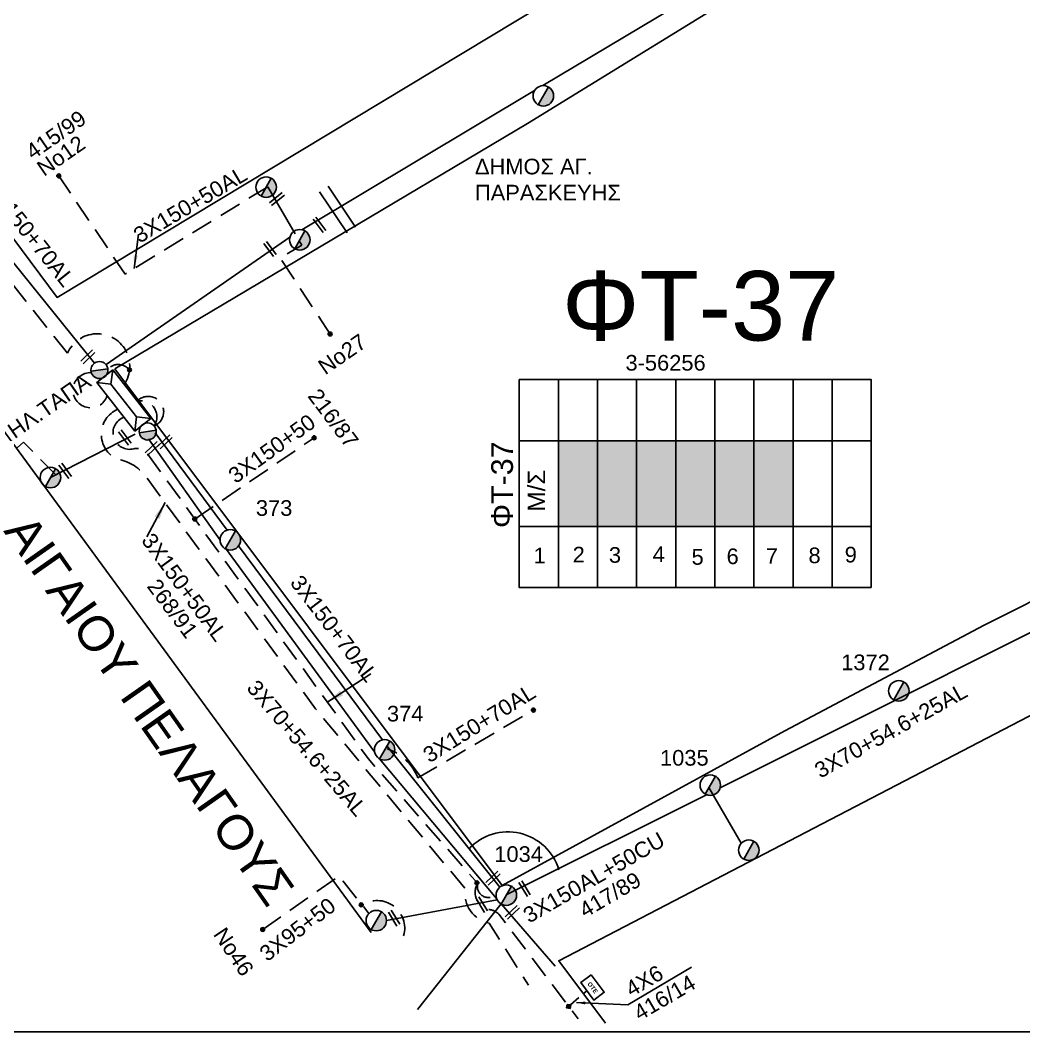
# Model space of a CAD drawing. Header units: millimetres. Extents: x 938 to 3112, y 793 to 1825.
# Drawn here: x 2561.8 to 2677.2, y 804.4 to 920.7 of the extents above; entities that cross this region are included whole.
import ezdxf
from ezdxf.enums import TextEntityAlignment as Align

# ---------------------------------------------------------------- set-up
doc = ezdxf.new("R2010")
doc.units = ezdxf.units.MM
doc.linetypes.add('DASHED', pattern=[19.05, 12.7, -6.35])
for name, color, linetype in [('Pillar OTE', 7, 'Continuous'), ('Ασφαλειοκιβώτια Χ.Τ 9 αναχωρήσεων', 7, 'Continuous'), ('Γέφυρες Εναερίου Δικτύου', 7, 'Continuous'), ('Επιγραφές - Σχήματα', 7, 'Continuous'), ('Καλώδια ΧΤ   3x150+50AL', 7, 'DASHED'), ('Καλώδια ΧΤ   3x150+50CU', 7, 'DASHED'), ('Καλώδια ΧΤ   3x150+70AL', 7, 'DASHED'), ('Καλώδια ΧΤ   3x150AL+50CU', 7, 'DASHED'), ('Καλώδια ΧΤ   3x95+50CU', 7, 'DASHED'), ('Μηχανική τομή', 7, 'Continuous'), ('Στύλος ΦΜ', 7, 'Continuous'), ('Στύλος ΦΜ @ 1', 7, 'Continuous'), ('Συνδέσεις', 7, 'Continuous'), ('Συνεστραμμένα ΧΤ   3x70+54.6+25AL', 7, 'SYN_LINE'), ('Τομή', 7, 'Continuous'), ('Υποσταθμός εναέριος 2 στύλων', 7, 'Continuous'), ('Υποσταθμός πόλεως', 7, 'Continuous'), ('Υπόβαθρο ΔΕΗ', 7, 'Continuous'), ('Υπόγεια καλώδια Παροχών ΧΤ   4x6', 7, 'DASHED')]:
    doc.layers.add(name, color=color, linetype=linetype)
doc.styles.get("Standard").update_dxf_attribs({"font": 'arial.ttf'})
doc.linetypes.add('SYN_LINE', pattern='A,0.5,-0.0001,["/\\/\\/\\/",Standard,S=0.1,R=0,X=0,Y=-0.05],-0.25', length=0.7501)
doc.dimstyles.new('ISO-25', dxfattribs={"dimtxt": 2.5, "dimasz": 2.5, "dimexe": 1.25, "dimexo": 0.625, "dimtad": 1, "dimtxsty": 'Standard', "dimcen": 2.5, "dimaunit": 2, "dimazin": 0, "dimtfac": 1, "dimtmove": 0, "dimatfit": 3, "dimfxl": 1, "dimarcsym": 0})

# ---------------------------------------------------------------- blocks, each defined once
blk = doc.blocks.new('ΑΣΦΑΛΕΙΟΚΙΒΩΤΙΟ ΥΠΟΣΤΑΘΜΟΥ 9 ΑΝΑΧΩΡΗΣΕΩΝ')
at = {"layer": 'Ασφαλειοκιβώτια Χ.Τ 9 αναχωρήσεων', "ltscale": 40}
for p, q in [((-23.8, 40.36), (24.02, 40.36)), ((-9.72, 40.36), (-9.72, -40.64)), ((9.94, 40.36), (9.94, -40.64)), ((-23.8, 31.36), (24.02, 31.36)), ((-23.8, 22.36), (24.02, 22.36)), ((-23.8, 13.36), (24.02, 13.36)), ((-23.8, 4.36), (24.02, 4.36)), ((-23.8, -4.64), (24.02, -4.64)), ((-23.8, -13.64), (24.02, -13.64)), ((-23.8, -22.64), (24.02, -22.64)), ((-23.8, -31.64), (24.02, -31.64))]:
    blk.add_line(p, q, dxfattribs=at)
at = {"layer": 'Ασφαλειοκιβώτια Χ.Τ 9 αναχωρήσεων'}
blk.add_lwpolyline([(-23.8, -40.64), (24.02, -40.64), (24.02, 40.36), (-23.8, 40.36)], close=True, dxfattribs=at)
for s, p in [('1', (-18.22, 37.06)), ('2', (-18.02, 28.07)), ('3', (-18.09, 19.73)), ('4', (-17.94, 9.66)), ('5', (-18.55, 0.71)), ('6', (-18.4, -7.35)), ('7', (-18.34, -16.37)), ('8', (-18.19, -26.2)), ('9', (-18.02, -34.53))]:
    blk.add_text(s, height=3.6, rotation=270, dxfattribs=at).set_placement(p)
at = {"layer": 'Ασφαλειοκιβώτια Χ.Τ 9 αναχωρήσεων', "ltscale": 40}
for tag, height, p in [('ΟΝΟΜΑ', 5, (-0.16, 44.31)), ('ΚΕΙΜΕΝΟ 1', 2, (17.06, 35.59)), ('ΚΕΙΜΕΝΟ 2', 2, (17.06, 26.88)), ('ΚΕΙΜΕΝΟ 3', 2, (17.06, 17.69)), ('ΚΕΙΜΕΝΟ 4', 2, (17.06, 8.71)), ('ΚΕΙΜΕΝΟ 5', 2, (17.06, -0.13)), ('ΚΕΙΜΕΝΟ 6', 2, (17.06, -9.05)), ('ΚΕΙΜΕΝΟ 7', 2, (17.06, -18.13)), ('ΚΕΙΜΕΝΟ 8', 2, (17.06, -26.85)), ('ΚΕΙΜΕΝΟ 9', 2, (17.06, -35.99)), ('ΣΧ', 2, (-0.1, -42.64))]:
    blk.add_attdef(tag, text='', height=height, dxfattribs=at).set_placement(p, align=Align.MIDDLE_CENTER)
blk = doc.blocks.new('ΥΠΟΣΤΑΘΜΟΣ ΕΝΑΕΡΙΟΣ ΕΠΙ 2 ΣΤΥΛΩΝ')
at = {"layer": 'Υποσταθμός εναέριος 2 στύλων', "linetype": 'Continuous'}
for points in [[(-11.97, -2.11, 0.574793), (-8.45, -0.07, 0.268822), (-9.64, 1.98)], [(9.68, -2.15, 0.574793), (13.19, -0.1, 0.268822), (12.01, 1.95)]]:
    blk.add_hatch(color=256, dxfattribs=at).paths.add_polyline_path(points)
for p, q in [((-11.97, -2.11), (-9.64, 1.98)), ((9.68, -2.15), (12.01, 1.95))]:
    blk.add_line(p, q, dxfattribs=at)
for centre in [(-10.81, -0.07), (10.84, -0.1)]:
    blk.add_circle(centre, 2.36, dxfattribs=at)
at = {"layer": 'Υποσταθμός πόλεως', "linetype": 'Continuous', "ltscale": 40}
blk.add_lwpolyline([(-8.57, 2.82), (8.57, 2.82), (8.57, -2.82), (-8.57, -2.82)], close=True, dxfattribs=at)
for points in [[(-5.75, 0), (-8.57, 2.82)], [(5.75, 0), (8.57, 2.82)], [(-8.57, -2.82), (-5.75, 0)], [(-5.75, 0), (5.75, 0)], [(8.57, -2.82), (5.75, 0)]]:
    blk.add_lwpolyline(points, dxfattribs=at)
at = {"layer": 'Υποσταθμός εναέριος 2 στύλων', "ltscale": 40, "flags": 1}
for tag, p in [('ΜΕΤΑΣΧΗΜΑΤΙΣΜΟΣ', (14.09, 2.51)), ('ΙΣΧΥΣ', (14.07, -0.28)), ('ΑΡΙΘΜΟΣ', (14.19, -3))]:
    blk.add_attdef(tag, p, '', height=1.8, dxfattribs=at)
blk = doc.blocks.new('ΥΠΑΡΧΩΝ ΤΣΙΜΕΝΤΕΝΙΟΣ ΣΤΥΛΟΣ')
at = {"layer": 'Στύλος ΦΜ'}
blk.add_hatch(color=256, dxfattribs=at).paths.add_polyline_path([(-1.29, -2.28, 0.574793), (2.62, 0, 0.268822), (1.3, 2.27)])
blk.add_line((-1.29, -2.28), (1.3, 2.27), dxfattribs=at)
blk.add_circle((0, 0), 2.62, dxfattribs=at)
at = {"layer": 'Στύλος ΦΜ', "flags": 4}
for tag, p in [('ΑΡΙΘΜΟΣ', (-4.68, 8.05)), ('ΤΥΠΟΣ', (-4.91, 3.03))]:
    blk.add_attdef(tag, p, '', height=4, dxfattribs=at)
blk = doc.blocks.new('ΤΟΜΗ')
at = {"layer": 'Τομή', "ltscale": 40}
for p, q in [((-5.68, 0), (5.68, 0)), ((5.68, -2.33), (-5.68, -2.33))]:
    blk.add_line(p, q, dxfattribs=at)
blk = doc.blocks.new('ΜΗΧΑΝΙΚΗ ΤΟΜΗ')
at = {"layer": 'Μηχανική τομή', "ltscale": 40}
for p, q in [((-1.89, 0.78), (1.89, 0.78)), ((1.89, 0), (-1.89, 0))]:
    blk.add_line(p, q, dxfattribs=at)
blk = doc.blocks.new('_ΣΥΝΔΕΣΗ')
at = {"layer": 'Συνδέσεις', "linetype": 'SYN_LINE', "ltscale": 40}
blk.add_hatch(color=256, dxfattribs=at).paths.add_polyline_path([(0.5, -0.01, 1), (-0.5, -0.01, 1)])
at = {"layer": 'Συνδέσεις'}
blk.add_circle((0, -0.01), 0.5, dxfattribs=at)
blk = doc.blocks.new('TSONTA XT1')
at = {"ltscale": 40}
h = blk.add_hatch(color=256, dxfattribs=at)
h.dxf.hatch_style = 1
h.paths.add_polyline_path([(595.96, 2487.66), (597.07, 2488.77), (595.96, 2489.87), (594.85, 2488.77)])
blk.add_lwpolyline([(594.85, 2488.77), (595.96, 2489.87), (597.07, 2488.77), (595.96, 2487.66)], close=True, dxfattribs=at)
blk = doc.blocks.new('PILLAR ΟΤΕ')
at = {"layer": 'Pillar OTE', "ltscale": 40}
blk.add_lwpolyline([(-3.31, 2.02), (3.39, 2.02), (3.39, -1.99), (-3.31, -1.99)], close=True, dxfattribs=at)
at = {"layer": 'Pillar OTE', "insert": (-1.81, 0.71), "char_height": 1.3575, "width": 109.961, "attachment_point": 1}
blk.add_mtext('{\\fArial|b1|i0|c161|p34;OTE}', dxfattribs=at)

msp = doc.modelspace()

# ---------------------------------------------------------------- hatches: boundary and pattern name
at = {"layer": 'Ασφαλειοκιβώτια Χ.Τ 9 αναχωρήσεων'}
for color, points in [(85, [(2623.67, 862.52), (2628.17, 862.52), (2628.17, 872.34), (2623.67, 872.34)]), (30, [(2628.17, 872.34), (2628.17, 862.52), (2632.67, 862.52), (2632.67, 872.34)]), (6, [(2632.67, 872.34), (2632.67, 862.52), (2637.17, 862.52), (2637.17, 872.34)]), (151, [(2637.17, 872.34), (2637.17, 862.52), (2641.67, 862.52), (2641.67, 872.34)]), (27, [(2641.67, 872.34), (2641.67, 862.52), (2646.17, 862.52), (2646.17, 872.34)]), (62, [(2646.17, 872.34), (2646.17, 862.52), (2650.67, 862.52), (2650.67, 872.34)])]:
    msp.add_hatch(color=color, dxfattribs=at).paths.add_polyline_path(points)

# ---------------------------------------------------------------- linework, layer by layer
at = {"layer": 'Γέφυρες Εναερίου Δικτύου', "color": 27, "linetype": 'SYN_LINE', "ltscale": 8, "flags": 128}
msp.add_lwpolyline([(2593.38, 896.17), (2590.25, 901.57)], dxfattribs=at)
at = {"layer": 'Γέφυρες Εναερίου Δικτύου', "color": 27, "linetype": 'DASHED', "ltscale": 0.2, "flags": 128}
msp.add_lwpolyline([(2593.87, 895.36), (2594.16, 894.87), (2591.69, 893.37), (2597.42, 884.64)], dxfattribs=at)
for points in [[(2573.7, 875.08, 0.95525), (2574.84, 871.44, -0.293591), (2576.36, 870.95), (2601.83, 835.77), (2614.4, 821.45)], [(2614.4, 821.45, 0.535458), (2615.79, 818.45, -0.155464), (2616.82, 817.93), (2625.95, 805.87)]]:
    msp.add_lwpolyline(points, format="xyb", dxfattribs=at)
at = {"layer": 'Γέφυρες Εναερίου Δικτύου', "color": 6, "linetype": 'DASHED', "ltscale": 0.2, "flags": 128}
msp.add_lwpolyline([(2565.9, 868.4), (2562.13, 872.22), (2549.91, 861.17)], dxfattribs=at)
at = {"layer": 'Γέφυρες Εναερίου Δικτύου', "color": 27, "linetype": 'DASHED', "ltscale": 0.2}
msp.add_arc((2615.67, 821.13), 1.31, 166.024, 309.8165, dxfattribs=at)
at = {"layer": 'Επιγραφές - Σχήματα'}
msp.add_lwpolyline([(974.02, 1807.96), (2963.81, 1807.96), (2963.81, 804.4), (974.02, 804.4)], close=True, dxfattribs=at)
msp.add_lwpolyline([(2631.68, 807.49), (2638.99, 811.84)], dxfattribs=at)
at = {"layer": 'Επιγραφές - Σχήματα', "color": 85, "linetype": 'DASHED', "ltscale": 0.2}
msp.add_arc((2569.86, 878.18), 2.02, 87.1849, 341.2876, dxfattribs=at)
at = {"layer": 'Επιγραφές - Σχήματα', "color": 62, "linetype": 'DASHED', "ltscale": 0.2}
msp.add_arc((2576.5, 875.7), 1.77, 292.5324, 136.1534, dxfattribs=at)
at = {"layer": 'Επιγραφές - Σχήματα', "color": 6, "linetype": 'DASHED', "ltscale": 0.2}
msp.add_arc((2575.62, 875.1), 1.87, 326.5138, 102.1721, dxfattribs=at)
at = {"layer": 'Επιγραφές - Σχήματα', "linetype": 'Continuous', "ltscale": 0.2}
msp.add_arc((2617.88, 821.26), 6.12, 16.7888, 136.9126, dxfattribs=at)
at = {"layer": 'Καλώδια ΧΤ   3x150+50AL', "color": 30, "linetype": 'DASHED', "ltscale": 0.2, "flags": 128}
msp.add_lwpolyline([(2590.25, 901.57), (2573.83, 891.54), (2566.19, 902.83)], dxfattribs=at)
at = {"layer": 'Καλώδια ΧΤ   3x150+50AL', "color": 151, "linetype": 'DASHED', "ltscale": 0.2, "flags": 128}
msp.add_lwpolyline([(2572.98, 876, 0.643841), (2572.92, 870.24, -0.205183), (2576.36, 868.06), (2595.75, 841.54), (2612.98, 820.82, 0.403889), (2615.73, 816.9), (2620.24, 809.74)], format="xyb", dxfattribs=at)
at = {"layer": 'Καλώδια ΧΤ   3x150+50CU', "color": 27, "linetype": 'DASHED', "ltscale": 0.2, "flags": 128}
msp.add_lwpolyline([(2581.85, 863.36), (2595.58, 872.7)], dxfattribs=at)
at = {"layer": 'Καλώδια ΧΤ   3x150+70AL', "color": 30, "linetype": 'DASHED', "ltscale": 0.2, "flags": 128}
for points in [[(2567.21, 882.42), (2552.51, 900.8, -0.149535), (2549.99, 905.18), (2538.46, 889.23, -0.381492), (2536.07, 887.82), (2533.71, 884.49, 0.647859), (2530.52, 881.66, -0.190224), (2530.38, 879.7), (2524.1, 870.91), (2517.2, 860.79)], [(2573.72, 878.84, 1.099328), (2567.21, 882.42)]]:
    msp.add_lwpolyline(points, format="xyb", dxfattribs=at)
at = {"layer": 'Καλώδια ΧΤ   3x150+70AL', "color": 6, "linetype": 'DASHED', "ltscale": 0.2, "flags": 128}
msp.add_lwpolyline([(2607.51, 833.6), (2620.81, 841.38)], dxfattribs=at)
at = {"layer": 'Καλώδια ΧΤ   3x150+70AL', "color": 30, "linetype": 'DASHED', "ltscale": 0.2}
msp.add_arc((2573.04, 879.44), 1.69, 35.3172, 134.6818, dxfattribs=at)
at = {"layer": 'Καλώδια ΧΤ   3x150+70AL', "color": 6, "linetype": 'DASHED', "ltscale": 0.2}
msp.add_arc((2602.14, 831.48), 5.77, 21.5449, 71.3281, dxfattribs=at)
at = {"layer": 'Καλώδια ΧΤ   3x95+50CU', "color": 27, "linetype": 'DASHED', "ltscale": 0.2, "flags": 128}
msp.add_lwpolyline([(2589.66, 816.15), (2598.46, 822.31), (2601.88, 817.99)], dxfattribs=at)
at = {"layer": 'Καλώδια ΧΤ   3x95+50CU', "color": 27, "linetype": 'DASHED', "ltscale": 0.2}
msp.add_arc((2602.82, 816.31), 3.18, 344.1632, 122.8628, dxfattribs=at)
at = {"layer": 'Συνεστραμμένα ΧΤ   3x70+54.6+25AL', "color": 27, "linetype": 'SYN_LINE', "ltscale": 20, "flags": 128}
for points in [[(2621.9, 913.21), (2655.67, 933.39)], [(2594.16, 896.63), (2620.94, 912.64)]]:
    msp.add_lwpolyline(points, dxfattribs=at)
at = {"layer": 'Συνεστραμμένα ΧΤ   3x70+54.6+25AL', "color": 85, "linetype": 'SYN_LINE', "ltscale": 20, "flags": 128}
msp.add_lwpolyline([(2552.68, 903.11), (2570.3, 881.28)], dxfattribs=at)
at = {"layer": 'Συνεστραμμένα ΧΤ   3x70+54.6+25AL', "color": 30, "linetype": 'SYN_LINE', "ltscale": 20, "flags": 128}
msp.add_lwpolyline([(2571.64, 881.12), (2592.79, 895.76)], dxfattribs=at)
at = {"layer": 'Συνεστραμμένα ΧΤ   3x70+54.6+25AL', "color": 62, "linetype": 'SYN_LINE', "ltscale": 20, "flags": 128}
msp.add_lwpolyline([(2574.72, 877.56, -0.014846), (2574.9, 877.64, -0.014846)], format="xyb", dxfattribs=at)
at = {"layer": 'Συνεστραμμένα ΧΤ   3x70+54.6+25AL', "color": 6, "linetype": 'SYN_LINE', "ltscale": 10, "flags": 128}
for points in [[(2574.98, 873.14), (2565.24, 868.13)], [(2617.11, 819.09), (2617.11, 819.09), (2623.33, 811.95)]]:
    msp.add_lwpolyline(points, dxfattribs=at)
at = {"layer": 'Συνεστραμμένα ΧΤ   3x70+54.6+25AL', "color": 6, "linetype": 'SYN_LINE', "ltscale": 15, "flags": 128}
msp.add_lwpolyline([(2576.53, 872.6), (2584.76, 860.94)], dxfattribs=at)
at = {"layer": 'Συνεστραμμένα ΧΤ   3x70+54.6+25AL', "color": 62, "linetype": 'SYN_LINE', "ltscale": 15, "flags": 128}
msp.add_lwpolyline([(2577.28, 873.27), (2585.56, 862.09)], dxfattribs=at)
at = {"layer": 'Συνεστραμμένα ΧΤ   3x70+54.6+25AL', "color": 62, "linetype": 'SYN_LINE', "ltscale": 20, "flags": 128}
for points in [[(2642.3, 832.45), (2694.64, 858.63), (2718.86, 872.02)], [(2586.89, 860.29), (2603.44, 837.96)], [(2603.95, 837.26), (2616.95, 821.03)], [(2617.67, 820.13), (2640.73, 831.66)]]:
    msp.add_lwpolyline(points, dxfattribs=at)
at = {"layer": 'Συνεστραμμένα ΧΤ   3x70+54.6+25AL', "color": 6, "linetype": 'SYN_LINE', "ltscale": 20, "flags": 128}
for points in [[(2585.4, 860.03), (2602.54, 836.57)], [(2603.11, 835.78), (2616.58, 819.72)], [(2617.11, 819.09), (2607.46, 806.97)]]:
    msp.add_lwpolyline(points, dxfattribs=at)
at = {"layer": 'Συνεστραμμένα ΧΤ   3x70+54.6+25AL', "color": 62, "linetype": 'SYN_LINE', "ltscale": 8, "flags": 128}
msp.add_lwpolyline([(2641.01, 832.48), (2644.71, 826.07)], dxfattribs=at)
at = {"layer": 'Συνεστραμμένα ΧΤ   3x70+54.6+25AL', "color": 27, "linetype": 'SYN_LINE', "ltscale": 15, "flags": 128}
msp.add_lwpolyline([(2603.91, 817.18), (2616.64, 819.58)], dxfattribs=at)
at = {"layer": 'Υπόβαθρο ΔΕΗ', "flags": 128}
for points in [[(2526.18, 942.44), (2604.71, 995.07), (2681.26, 1044.35), (2748.99, 1089.11), (2795.34, 1025.37), (2698.46, 968.45), (2640.67, 933.84), (2566.01, 888.85), (2526.18, 942.44)], [(2526.18, 942.44), (2604.71, 995.07), (2681.26, 1044.35), (2748.99, 1089.11), (2795.34, 1025.37), (2698.46, 968.45), (2640.67, 933.84), (2566.01, 888.85), (2526.18, 942.44)], [(2572.65, 880.64), (2617.23, 821.23), (2649.75, 838.99), (2672.66, 851.15), (2702.49, 866.12), (2726.86, 879.15), (2760.13, 895.37), (2783.47, 907.9), (2829.67, 931.71), (2862.16, 947.38), (2843.44, 969.44), (2801.76, 1017.79), (2737.4, 979.78), (2678.52, 944.76), (2620.14, 908.85), (2572.65, 880.64)], [(2572.65, 880.64), (2617.23, 821.23), (2649.75, 838.99), (2672.66, 851.15), (2702.49, 866.12), (2726.86, 879.15), (2760.13, 895.37), (2783.47, 907.9), (2829.67, 931.71), (2862.16, 947.38), (2843.44, 969.44), (2801.76, 1017.79), (2737.4, 979.78), (2678.52, 944.76), (2620.14, 908.85), (2572.65, 880.64)], [(2494.97, 812.03), (2547, 885.49), (2551.32, 885.14), (2602.14, 815.83)], [(2494.97, 812.03), (2547, 885.49), (2551.32, 885.14), (2602.14, 815.83)], [(2629.1, 805.4), (2623.72, 812.57), (2712.78, 858.87), (2723.75, 838.93)]]:
    msp.add_lwpolyline(points, dxfattribs=at)
at = {"layer": 'Υπόγεια καλώδια Παροχών ΧΤ   4x6', "color": 27, "linetype": 'DASHED', "ltscale": 0.1}
msp.add_lwpolyline([(2625.09, 807.49), (2626.94, 809.1)], dxfattribs=at)

# ---------------------------------------------------------------- block references
at = {"layer": 'Pillar OTE', "xscale": 0.3750000000000001, "yscale": 0.3750000000000001, "zscale": 0.3750000000000001, "rotation": 306.8793070113077}
msp.add_blockref('PILLAR ΟΤΕ', (2627.59, 809.5), dxfattribs=at)
at = {"layer": 'Ασφαλειοκιβώτια Χ.Τ 9 αναχωρήσεων', "xscale": 0.5, "yscale": 0.5, "zscale": 0.5, "rotation": 90}
msp.add_blockref('ΑΣΦΑΛΕΙΟΚΙΒΩΤΙΟ ΥΠΟΣΤΑΘΜΟΥ 9 ΑΝΑΧΩΡΗΣΕΩΝ', (2639.36, 867.38), dxfattribs=at).add_auto_attribs({'ΟΝΟΜΑ': 'ΦΤ-37'})
at = {"layer": 'Μηχανική τομή'}
for p, xscale, yscale, zscale, rotation in [((2591.18, 900.33), 0.4999999999998541, 0.4999999999998541, 0.4999999999998541, 218.7716494578096), ((2596.36, 897.31), 0.4999999999998506, 0.4999999999998506, 0.4999999999998506, 126.7955691424264), ((2590.66, 894.54), 0.4999999999998506, 0.4999999999998506, 0.4999999999998506, 126.7955691424264), ((2569.41, 882.16), 0.4999999999998657, 0.4999999999998657, 0.4999999999998657, 223.5524876628483), ((2573.95, 872.85), 0.4999999999998506, 0.4999999999998506, 0.4999999999998506, 126.7955691424264), ((2578.3, 872.38), 0.4999999999998657, 0.4999999999998657, 0.4999999999998657, 223.5524876628483), ((2576.84, 871.61), 0.4999999999998657, 0.4999999999998657, 0.4999999999998657, 223.5524876628483), ((2567.1, 869.02), 0.4999999999998506, 0.4999999999998506, 0.4999999999998506, 126.7955691424264), ((2616.03, 822.2), 0.4999999999998657, 0.4999999999998657, 0.4999999999998657, 223.5524876628483), ((2619.63, 820.76), 0.4999999999999378, 0.4999999999999378, 0.4999999999999378, 301.2821445950023), ((2614.7, 818.91), 0.4999999999999378, 0.4999999999999378, 0.4999999999999378, 301.2821445950023), ((2604.62, 817.36), 0.4999999999999378, 0.4999999999999378, 0.4999999999999378, 301.2821445950023), ((2618.24, 818.28), 0.4999999999998657, 0.4999999999998657, 0.4999999999998657, 223.5524876628483)]:
    msp.add_blockref('ΜΗΧΑΝΙΚΗ ΤΟΜΗ', p, dxfattribs=dict(at, xscale=xscale, yscale=yscale, zscale=zscale, rotation=rotation))
at = {"layer": 'Στύλος ΦΜ @ 1', "ltscale": 40, "xscale": 0.4499999999998181, "yscale": 0.4499999999998181, "zscale": 0.4499999999998181}
for p in [(2621.95, 912.03), (2621.95, 912.03), (2590.06, 901.53), (2590.06, 901.53), (2593.93, 895.48), (2593.93, 895.48), (2565.24, 868.13), (2565.24, 868.13), (2645.59, 825.28), (2645.59, 825.28), (2602.73, 817.18), (2602.73, 817.18)]:
    msp.add_blockref('ΥΠΑΡΧΩΝ ΤΣΙΜΕΝΤΕΝΙΟΣ ΣΤΥΛΟΣ', p, dxfattribs=at)
at = {"layer": 'Στύλος ΦΜ @ 1', "ltscale": 40}
ref = msp.add_blockref('ΥΠΑΡΧΩΝ ΤΣΙΜΕΝΤΕΝΙΟΣ ΣΤΥΛΟΣ', (2585.94, 860.97), dxfattribs=dict(at, xscale=0.4499999999998181, yscale=0.4499999999998181, zscale=0.4499999999998181))
ref.add_attrib('ΤΥΠΟΣ', '373', (2588.88, 863.73), dxfattribs={"layer": 'Στύλος ΦΜ', "height": 1.8, "flags": 4})
ref = msp.add_blockref('ΥΠΑΡΧΩΝ ΤΣΙΜΕΝΤΕΝΙΟΣ ΣΤΥΛΟΣ', (2585.94, 860.97), dxfattribs=dict(at, xscale=0.4499999999998181, yscale=0.4499999999998181, zscale=0.4499999999998181))
ref.add_attrib('ΤΥΠΟΣ', '373', (2588.88, 863.73), dxfattribs={"layer": 'Στύλος ΦΜ', "height": 1.8, "flags": 4})
ref = msp.add_blockref('ΥΠΑΡΧΩΝ ΤΣΙΜΕΝΤΕΝΙΟΣ ΣΤΥΛΟΣ', (2662.85, 843.6), dxfattribs=dict(at, xscale=0.4499999999998181, yscale=0.4499999999998181, zscale=0.4499999999998181))
ref.add_attrib('ΤΥΠΟΣ', '1372', (2656.22, 845.98), dxfattribs={"layer": 'Στύλος ΦΜ', "height": 1.8, "flags": 4})
ref = msp.add_blockref('ΥΠΑΡΧΩΝ ΤΣΙΜΕΝΤΕΝΙΟΣ ΣΤΥΛΟΣ', (2603.69, 836.81), dxfattribs=dict(at, xscale=0.4499999999998181, yscale=0.4499999999998181, zscale=0.4499999999998181))
ref.add_attrib('ΤΥΠΟΣ', '374', (2603.96, 840.08), dxfattribs={"layer": 'Στύλος ΦΜ', "height": 1.8, "flags": 4})
ref = msp.add_blockref('ΥΠΑΡΧΩΝ ΤΣΙΜΕΝΤΕΝΙΟΣ ΣΤΥΛΟΣ', (2641.16, 832.76), dxfattribs=dict(at, xscale=0.4499999999998181, yscale=0.4499999999998181, zscale=0.4499999999998181))
ref.add_attrib('ΤΥΠΟΣ', '1035', (2635.38, 835), dxfattribs={"layer": 'Στύλος ΦΜ', "height": 1.8, "flags": 4})
ref = msp.add_blockref('ΥΠΑΡΧΩΝ ΤΣΙΜΕΝΤΕΝΙΟΣ ΣΤΥΛΟΣ', (2617.69, 820.11), dxfattribs=dict(at, xscale=0.4499999999998181, yscale=0.4499999999998181, zscale=0.4499999999998181))
ref.add_attrib('ΤΥΠΟΣ', '1034', (2616.31, 823.93), dxfattribs={"layer": 'Στύλος ΦΜ', "height": 1.8, "flags": 4})
at = {"layer": 'Συνδέσεις', "xscale": 0.4500000000000455, "yscale": 0.4500000000000455, "zscale": 0.4500000000000455}
for p in [(2566.2, 902.83), (2597.42, 884.65), (2574.34, 880.53), (2595.58, 872.71), (2581.85, 863.37), (2620.81, 841.39), (2614.31, 821.53), (2601, 819), (2589.66, 816.16)]:
    msp.add_blockref('_ΣΥΝΔΕΣΗ', p, dxfattribs=at)
at = {"layer": 'Συνδέσεις', "xscale": 0.2655784304391924, "yscale": 0.2655784304391924, "zscale": 0.2655784304391924, "rotation": 307.1526672469525}
msp.add_blockref('TSONTA XT1', (2002.47, 534.28), dxfattribs=at)
at = {"layer": 'Τομή', "xscale": 0.4999999999999841, "yscale": 0.4999999999999841, "zscale": 0.4999999999999841, "rotation": 303.7125623789825}
msp.add_blockref('ΤΟΜΗ', (2598.76, 899.28), dxfattribs=at)
msp.add_blockref('ΤΟΜΗ', (2598.76, 899.28), dxfattribs=at)
at = {"layer": 'Υποσταθμός εναέριος 2 στύλων', "lineweight": 30, "xscale": 0.4148336846734477, "yscale": 0.4148336846734477, "zscale": 0.4148336846734477, "rotation": 308.1941764323431}
msp.add_blockref('ΥΠΟΣΤΑΘΜΟΣ ΕΝΑΕΡΙΟΣ ΕΠΙ 2 ΣΤΥΛΩΝ', (2573.68, 876.99), dxfattribs=at)

# ---------------------------------------------------------------- texts
at = {"layer": 'Επιγραφές - Σχήματα', "linetype": 'DASHED', "ltscale": 0.2, "attachment_point": 1}
for s, insert, char_height, width, rotation in [('415/99', (2562.19, 906.1), 1.8, 10.8079, 34.7367), ('Νο12', (2563.47, 904.18), 1.8, 10.8079, 34.7367), ('Νο27', (2595.83, 881.35), 1.8, 10.8079, 34.7367), ('ΗΛ.ΤΑΠΑ', (2560.1, 874.01), 1.8, 10.8079, 34.7367), ('216/87', (2596.2, 878.57), 1.8, 10.8079, 306.933), ('Μ/Σ', (2620.16, 864.22), 2, 3.7489, 90), ('ΑΙΓΑΙΟΥ ΠΕΛΑΓΟΥΣ', (2563.05, 864.28), 4, 80.8161, 305.0325), ('268/91', (2577.7, 856.69), 1.8, 10.8079, 306.933), ('417/89', (2625.85, 818.98), 1.8, 10.8079, 30.4072), ('Νο46', (2585.4, 816.6), 1.8, 10.8079, 303.8111), ('4Χ6', (2631.18, 809.9), 1.8, 10.8079, 30.4072), ('416/14', (2632.12, 807.16), 1.8, 10.8079, 30.4072)]:
    msp.add_mtext(s, dxfattribs=dict(at, insert=insert, char_height=char_height, width=width, rotation=rotation))
at = {"layer": 'Επιγραφές - Σχήματα', "color": 1, "linetype": 'Continuous', "ltscale": 0.2, "insert": (2614.08, 904.8), "char_height": 1.8, "width": 19.1892, "attachment_point": 1}
msp.add_mtext('ΔΗΜΟΣ ΑΓ. ΠΑΡΑΣΚΕΥΗΣ', dxfattribs=at)
at = {"layer": 'Επιγραφές - Σχήματα', "linetype": 'DASHED', "ltscale": 0.2, "insert": (2624.09, 891.89), "char_height": 8, "width": 24.9768, "attachment_point": 1}
msp.add_mtext('ΦΤ-37', dxfattribs=at)
at = {"layer": 'Επιγραφές - Σχήματα', "linetype": 'Continuous', "ltscale": 0.2, "insert": (2631.4, 882.23), "char_height": 1.8, "width": 20.2025, "attachment_point": 1}
msp.add_mtext('3-56256', dxfattribs=at)
at = {"layer": 'Καλώδια ΧΤ   3x150+50AL', "ltscale": 0.2}
for rotation, p in [(30.695, (2581.32, 899.53)), (306.2798, (2580.67, 855.53))]:
    msp.add_text('3X150+50AL', height=1.8, rotation=rotation, dxfattribs=at).set_placement(p, align=Align.MIDDLE)
at = {"layer": 'Καλώδια ΧΤ   3x150+50CU', "ltscale": 0.2}
msp.add_text('3X150+50', height=1.8, rotation=35.6642, dxfattribs=at).set_placement((2590.71, 871.46), align=Align.MIDDLE)
at = {"layer": 'Καλώδια ΧΤ   3x150+70AL', "ltscale": 0.2}
for rotation, p in [(308.4841, (2562.91, 896.16)), (307.4514, (2597.88, 850.77)), (31.841, (2614.57, 839.87))]:
    msp.add_text('3X150+70AL', height=1.8, rotation=rotation, dxfattribs=at).set_placement(p, align=Align.MIDDLE)
at = {"layer": 'Καλώδια ΧΤ   3x150AL+50CU', "ltscale": 0.2}
msp.add_text('3X150AL+50CU', height=1.8, rotation=29.8894, dxfattribs=at).set_placement((2627.77, 822.15), align=Align.MIDDLE)
at = {"layer": 'Καλώδια ΧΤ   3x95+50CU', "ltscale": 0.2}
msp.add_text('3X95+50', height=1.8, rotation=37.2359, dxfattribs=at).set_placement((2593.67, 816.17), align=Align.MIDDLE)
at = {"layer": 'Συνεστραμμένα ΧΤ   3x70+54.6+25AL', "ltscale": 20}
for rotation, p in [(310.513, (2594.76, 837.02)), (29.121, (2661.93, 839.04))]:
    msp.add_text('3X70+54.6+25AL', height=1.8, rotation=rotation, dxfattribs=at).set_placement(p, align=Align.MIDDLE)

# ---------------------------------------------------------------- leaders
at = {"layer": 'Επιγραφές - Σχήματα', "ltscale": 40}
for points, override in [([(2574.87, 892.17), (2575.37, 896.13)], {"dimasz": 1.5, "dimtad": 0}), ([(2578.45, 865.28), (2576.34, 861.3)], {"dimasz": 2, "dimtad": 0}), ([(2597.06, 842.25), (2602.12, 845.55)], {"dimasz": 2, "dimtad": 0}), ([(2625.77, 807.75), (2631.68, 807.49)], {"dimasz": 1, "dimtad": 0})]:
    msp.add_leader(points, dimstyle='ISO-25', override=override, dxfattribs=at)

doc.saveas('drawing.dxf')
